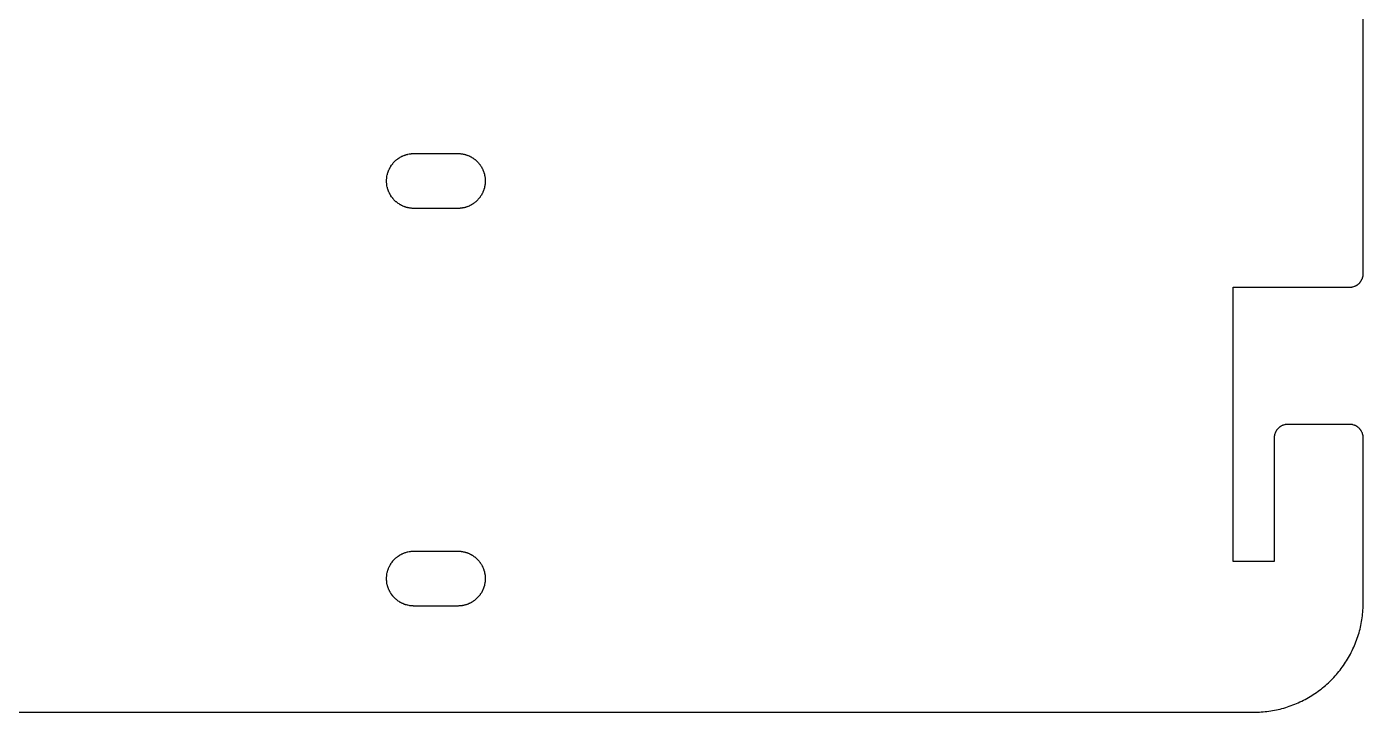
# Model space of a CAD drawing. Header units: metres. Extents: x 0 to 195, y 0 to 100.
# Drawn here: x 97.5 to 195, y 0 to 50 of the extents above; entities that cross this region are included whole.
import ezdxf

# ---------------------------------------------------------------- set-up
doc = ezdxf.new("R2010")
doc.units = ezdxf.units.M

msp = doc.modelspace()

# ---------------------------------------------------------------- linework, layer by layer
for p, q in [((195, 31.9824), (195, 62.3174)), ((124.152, 39.9541), (124.195, 40.0088)), ((124.195, 40.0088), (124.218, 40.0352)), ((124.218, 40.0352), (124.24, 40.0625)), ((124.24, 40.0625), (124.264, 40.0879)), ((124.264, 40.0879), (124.287, 40.1143)), ((124.287, 40.1143), (124.312, 40.1396)), ((124.312, 40.1396), (124.36, 40.1885)), ((124.36, 40.1885), (124.386, 40.2129)), ((124.386, 40.2129), (124.412, 40.2363)), ((124.412, 40.2363), (124.438, 40.2598)), ((124.438, 40.2598), (124.465, 40.2822)), ((124.465, 40.2822), (124.491, 40.3047)), ((124.491, 40.3047), (124.546, 40.3477)), ((124.546, 40.3477), (124.603, 40.3887)), ((124.603, 40.3887), (124.661, 40.4277)), ((124.661, 40.4277), (124.69, 40.4463)), ((124.69, 40.4463), (124.72, 40.4639)), ((124.72, 40.4639), (124.75, 40.4824)), ((124.75, 40.4824), (124.78, 40.499)), ((124.78, 40.499), (124.812, 40.5156)), ((124.812, 40.5156), (124.842, 40.5322)), ((124.842, 40.5322), (124.873, 40.5479)), ((124.873, 40.5479), (124.904, 40.5625)), ((124.904, 40.5625), (124.937, 40.5771)), ((124.937, 40.5771), (125.001, 40.6045)), ((125.001, 40.6045), (125.033, 40.6172)), ((125.033, 40.6172), (125.066, 40.6289)), ((125.066, 40.6289), (125.099, 40.6406)), ((125.099, 40.6406), (125.132, 40.6523)), ((125.132, 40.6523), (125.165, 40.6631)), ((125.165, 40.6631), (125.198, 40.6729)), ((125.198, 40.6729), (125.267, 40.6904)), ((125.267, 40.6904), (125.3, 40.6992)), ((125.3, 40.6992), (125.402, 40.7197)), ((125.402, 40.7197), (125.438, 40.7256)), ((125.438, 40.7256), (125.506, 40.7354)), ((125.506, 40.7354), (125.541, 40.7393)), ((125.541, 40.7393), (125.576, 40.7422)), ((125.576, 40.7422), (125.61, 40.7451)), ((125.61, 40.7451), (125.681, 40.749)), ((125.681, 40.749), (125.715, 40.75)), ((125.715, 40.75), (128.985, 40.75)), ((128.985, 40.75), (129.02, 40.749)), ((129.02, 40.749), (129.09, 40.7451)), ((129.09, 40.7451), (129.124, 40.7422)), ((129.124, 40.7422), (129.159, 40.7393)), ((129.159, 40.7393), (129.193, 40.7354)), ((129.193, 40.7354), (129.229, 40.7305)), ((129.229, 40.7305), (129.263, 40.7256)), ((129.263, 40.7256), (129.297, 40.7197)), ((129.297, 40.7197), (129.332, 40.7129)), ((129.332, 40.7129), (129.366, 40.7061)), ((129.366, 40.7061), (129.399, 40.6992)), ((129.399, 40.6992), (129.468, 40.6816)), ((129.468, 40.6816), (129.501, 40.6729)), ((129.501, 40.6729), (129.535, 40.6631)), ((129.535, 40.6631), (129.568, 40.6523)), ((129.568, 40.6523), (129.602, 40.6406)), ((129.602, 40.6406), (129.634, 40.6289)), ((129.634, 40.6289), (129.667, 40.6172)), ((129.667, 40.6172), (129.699, 40.6045)), ((129.699, 40.6045), (129.764, 40.5771)), ((129.764, 40.5771), (129.795, 40.5625)), ((129.795, 40.5625), (129.827, 40.5479)), ((129.827, 40.5479), (129.858, 40.5322)), ((129.858, 40.5322), (129.889, 40.5156)), ((129.889, 40.5156), (129.92, 40.499)), ((129.92, 40.499), (129.95, 40.4824)), ((129.95, 40.4824), (129.98, 40.4639)), ((129.98, 40.4639), (130.01, 40.4463)), ((130.01, 40.4463), (130.039, 40.4277)), ((130.039, 40.4277), (130.068, 40.4082)), ((130.068, 40.4082), (130.097, 40.3887)), ((130.097, 40.3887), (130.126, 40.3682)), ((130.126, 40.3682), (130.153, 40.3477)), ((130.153, 40.3477), (130.182, 40.3262)), ((130.182, 40.3262), (130.209, 40.3047)), ((130.209, 40.3047), (130.262, 40.2598)), ((130.262, 40.2598), (130.314, 40.2129)), ((130.314, 40.2129), (130.339, 40.1885)), ((130.339, 40.1885), (130.364, 40.1641)), ((130.364, 40.1641), (130.389, 40.1396)), ((130.389, 40.1396), (130.413, 40.1143)), ((130.413, 40.1143), (130.437, 40.0879)), ((130.437, 40.0879), (130.459, 40.0625)), ((130.459, 40.0625), (130.482, 40.0352)), ((130.482, 40.0352), (130.504, 40.0088)), ((130.504, 40.0088), (130.526, 39.9814)), ((130.526, 39.9814), (130.547, 39.9541)), ((123.765, 38.9941), (123.774, 39.0625)), ((123.774, 39.0625), (123.78, 39.0977)), ((123.78, 39.0977), (123.801, 39.2002)), ((123.801, 39.2002), (123.81, 39.2334)), ((123.81, 39.2334), (123.827, 39.3018)), ((123.827, 39.3018), (123.837, 39.335)), ((123.837, 39.335), (123.848, 39.3682)), ((123.848, 39.3682), (123.859, 39.4014)), ((123.859, 39.4014), (123.871, 39.4336)), ((123.871, 39.4336), (123.883, 39.4668)), ((123.883, 39.4668), (123.896, 39.499)), ((123.896, 39.499), (123.923, 39.5635)), ((123.923, 39.5635), (123.938, 39.5957)), ((123.938, 39.5957), (123.952, 39.627)), ((123.952, 39.627), (123.968, 39.6582)), ((123.968, 39.6582), (123.984, 39.6885)), ((123.984, 39.6885), (124.001, 39.7197)), ((124.001, 39.7197), (124.018, 39.75)), ((124.018, 39.75), (124.036, 39.7803)), ((124.036, 39.7803), (124.054, 39.8096)), ((124.054, 39.8096), (124.072, 39.8389)), ((124.072, 39.8389), (124.111, 39.8975)), ((124.111, 39.8975), (124.152, 39.9541)), ((130.547, 39.9541), (130.568, 39.9258)), ((130.568, 39.9258), (130.588, 39.8975)), ((130.588, 39.8975), (130.608, 39.8682)), ((130.608, 39.8682), (130.627, 39.8389)), ((130.627, 39.8389), (130.646, 39.8096)), ((130.646, 39.8096), (130.664, 39.7803)), ((130.664, 39.7803), (130.699, 39.7197)), ((130.699, 39.7197), (130.716, 39.6885)), ((130.716, 39.6885), (130.732, 39.6582)), ((130.732, 39.6582), (130.748, 39.627)), ((130.748, 39.627), (130.763, 39.5957)), ((130.763, 39.5957), (130.777, 39.5635)), ((130.777, 39.5635), (130.805, 39.499)), ((130.805, 39.499), (130.817, 39.4668)), ((130.817, 39.4668), (130.829, 39.4336)), ((130.829, 39.4336), (130.841, 39.4014)), ((130.841, 39.4014), (130.853, 39.3682)), ((130.853, 39.3682), (130.872, 39.3018)), ((130.872, 39.3018), (130.882, 39.2676)), ((130.882, 39.2676), (130.891, 39.2334)), ((130.891, 39.2334), (130.898, 39.2002)), ((130.898, 39.2002), (130.906, 39.166)), ((130.906, 39.166), (130.92, 39.0977)), ((130.92, 39.0977), (130.926, 39.0625)), ((130.926, 39.0625), (130.936, 38.9941)), ((123.75, 38.7852), (123.751, 38.8193)), ((123.75, 38.7148), (123.75, 38.7852)), ((123.751, 38.6807), (123.75, 38.7148)), ((123.751, 38.8193), (123.755, 38.8896)), ((123.755, 38.6104), (123.751, 38.6807)), ((123.755, 38.8896), (123.758, 38.9238)), ((123.758, 38.5762), (123.755, 38.6104)), ((123.758, 38.9238), (123.761, 38.959)), ((123.761, 38.541), (123.758, 38.5762)), ((123.761, 38.959), (123.765, 38.9941)), ((123.765, 38.5059), (123.761, 38.541)), ((123.774, 38.4375), (123.765, 38.5059)), ((123.78, 38.4023), (123.774, 38.4375)), ((123.801, 38.2998), (123.78, 38.4023)), ((123.81, 38.2666), (123.801, 38.2998)), ((123.827, 38.1982), (123.81, 38.2666)), ((123.837, 38.165), (123.827, 38.1982)), ((123.848, 38.1318), (123.837, 38.165)), ((123.859, 38.0986), (123.848, 38.1318)), ((123.871, 38.0664), (123.859, 38.0986)), ((123.883, 38.0332), (123.871, 38.0664)), ((123.896, 38.001), (123.883, 38.0332)), ((130.817, 38.0332), (130.805, 38.001)), ((130.829, 38.0664), (130.817, 38.0332)), ((130.841, 38.0986), (130.829, 38.0664)), ((130.853, 38.1318), (130.841, 38.0986)), ((130.872, 38.1982), (130.853, 38.1318)), ((130.882, 38.2324), (130.872, 38.1982)), ((130.891, 38.2666), (130.882, 38.2324)), ((130.898, 38.2998), (130.891, 38.2666)), ((130.906, 38.334), (130.898, 38.2998)), ((130.92, 38.4023), (130.906, 38.334)), ((130.926, 38.4375), (130.92, 38.4023)), ((130.936, 38.5059), (130.926, 38.4375)), ((130.936, 38.9941), (130.939, 38.959)), ((130.939, 38.541), (130.936, 38.5059)), ((130.939, 38.959), (130.942, 38.9238)), ((130.942, 38.5762), (130.939, 38.541)), ((130.942, 38.9238), (130.945, 38.8896)), ((130.945, 38.6104), (130.942, 38.5762)), ((130.945, 38.8896), (130.949, 38.8193)), ((130.949, 38.6807), (130.945, 38.6104)), ((130.949, 38.8193), (130.949, 38.7852)), ((130.949, 38.7852), (130.95, 38.75)), ((130.95, 38.75), (130.949, 38.7148)), ((130.949, 38.7148), (130.949, 38.6807)), ((123.923, 37.9365), (123.896, 38.001)), ((123.938, 37.9043), (123.923, 37.9365)), ((123.952, 37.873), (123.938, 37.9043)), ((123.968, 37.8418), (123.952, 37.873)), ((123.984, 37.8115), (123.968, 37.8418)), ((124.001, 37.7803), (123.984, 37.8115)), ((124.018, 37.75), (124.001, 37.7803)), ((124.036, 37.7197), (124.018, 37.75)), ((124.054, 37.6904), (124.036, 37.7197)), ((124.072, 37.6611), (124.054, 37.6904)), ((124.111, 37.6025), (124.072, 37.6611)), ((124.152, 37.5459), (124.111, 37.6025)), ((124.195, 37.4912), (124.152, 37.5459)), ((124.218, 37.4648), (124.195, 37.4912)), ((124.24, 37.4375), (124.218, 37.4648)), ((124.264, 37.4121), (124.24, 37.4375)), ((124.287, 37.3857), (124.264, 37.4121)), ((124.312, 37.3604), (124.287, 37.3857)), ((124.36, 37.3115), (124.312, 37.3604)), ((124.386, 37.2871), (124.36, 37.3115)), ((124.412, 37.2637), (124.386, 37.2871)), ((124.438, 37.2402), (124.412, 37.2637)), ((124.465, 37.2178), (124.438, 37.2402)), ((124.491, 37.1953), (124.465, 37.2178)), ((124.546, 37.1523), (124.491, 37.1953)), ((124.603, 37.1113), (124.546, 37.1523)), ((124.661, 37.0723), (124.603, 37.1113)), ((124.69, 37.0537), (124.661, 37.0723)), ((124.72, 37.0361), (124.69, 37.0537)), ((130.01, 37.0537), (129.98, 37.0361)), ((130.039, 37.0723), (130.01, 37.0537)), ((130.068, 37.0918), (130.039, 37.0723)), ((130.097, 37.1113), (130.068, 37.0918)), ((130.126, 37.1318), (130.097, 37.1113)), ((130.153, 37.1523), (130.126, 37.1318)), ((130.182, 37.1738), (130.153, 37.1523)), ((130.209, 37.1953), (130.182, 37.1738)), ((130.262, 37.2402), (130.209, 37.1953)), ((130.314, 37.2871), (130.262, 37.2402)), ((130.339, 37.3115), (130.314, 37.2871)), ((130.364, 37.3359), (130.339, 37.3115)), ((130.389, 37.3604), (130.364, 37.3359)), ((130.413, 37.3857), (130.389, 37.3604)), ((130.437, 37.4121), (130.413, 37.3857)), ((130.459, 37.4375), (130.437, 37.4121)), ((130.482, 37.4648), (130.459, 37.4375)), ((130.504, 37.4912), (130.482, 37.4648)), ((130.526, 37.5186), (130.504, 37.4912)), ((130.547, 37.5459), (130.526, 37.5186)), ((130.568, 37.5742), (130.547, 37.5459)), ((130.588, 37.6025), (130.568, 37.5742)), ((130.608, 37.6318), (130.588, 37.6025)), ((130.627, 37.6611), (130.608, 37.6318)), ((130.646, 37.6904), (130.627, 37.6611)), ((130.664, 37.7197), (130.646, 37.6904)), ((130.699, 37.7803), (130.664, 37.7197)), ((130.716, 37.8115), (130.699, 37.7803)), ((130.732, 37.8418), (130.716, 37.8115)), ((130.748, 37.873), (130.732, 37.8418)), ((130.763, 37.9043), (130.748, 37.873)), ((130.777, 37.9365), (130.763, 37.9043)), ((130.805, 38.001), (130.777, 37.9365)), ((124.75, 37.0176), (124.72, 37.0361)), ((124.78, 37.001), (124.75, 37.0176)), ((124.812, 36.9844), (124.78, 37.001)), ((124.842, 36.9678), (124.812, 36.9844)), ((124.873, 36.9521), (124.842, 36.9678)), ((124.904, 36.9375), (124.873, 36.9521)), ((124.937, 36.9229), (124.904, 36.9375)), ((125.001, 36.8955), (124.937, 36.9229)), ((125.033, 36.8828), (125.001, 36.8955)), ((125.066, 36.8711), (125.033, 36.8828)), ((125.099, 36.8594), (125.066, 36.8711)), ((125.132, 36.8477), (125.099, 36.8594)), ((125.165, 36.8369), (125.132, 36.8477)), ((125.198, 36.8271), (125.165, 36.8369)), ((125.267, 36.8096), (125.198, 36.8271)), ((125.3, 36.8008), (125.267, 36.8096)), ((125.402, 36.7803), (125.3, 36.8008)), ((125.438, 36.7744), (125.402, 36.7803)), ((125.506, 36.7646), (125.438, 36.7744)), ((125.541, 36.7607), (125.506, 36.7646)), ((125.576, 36.7578), (125.541, 36.7607)), ((125.61, 36.7549), (125.576, 36.7578)), ((125.681, 36.751), (125.61, 36.7549)), ((125.715, 36.75), (125.681, 36.751)), ((128.985, 36.75), (125.715, 36.75)), ((129.02, 36.751), (128.985, 36.75)), ((129.09, 36.7549), (129.02, 36.751)), ((129.124, 36.7578), (129.09, 36.7549)), ((129.159, 36.7607), (129.124, 36.7578)), ((129.193, 36.7646), (129.159, 36.7607)), ((129.229, 36.7695), (129.193, 36.7646)), ((129.263, 36.7744), (129.229, 36.7695)), ((129.297, 36.7803), (129.263, 36.7744)), ((129.332, 36.7871), (129.297, 36.7803)), ((129.366, 36.7939), (129.332, 36.7871)), ((129.399, 36.8008), (129.366, 36.7939)), ((129.468, 36.8184), (129.399, 36.8008)), ((129.501, 36.8271), (129.468, 36.8184)), ((129.535, 36.8369), (129.501, 36.8271)), ((129.568, 36.8477), (129.535, 36.8369)), ((129.602, 36.8594), (129.568, 36.8477)), ((129.634, 36.8711), (129.602, 36.8594)), ((129.667, 36.8828), (129.634, 36.8711)), ((129.699, 36.8955), (129.667, 36.8828)), ((129.764, 36.9229), (129.699, 36.8955)), ((129.795, 36.9375), (129.764, 36.9229)), ((129.827, 36.9521), (129.795, 36.9375)), ((129.858, 36.9678), (129.827, 36.9521)), ((129.889, 36.9844), (129.858, 36.9678)), ((129.92, 37.001), (129.889, 36.9844)), ((129.95, 37.0176), (129.92, 37.001)), ((129.98, 37.0361), (129.95, 37.0176)), ((194.588, 31.1914), (194.602, 31.2012)), ((194.602, 31.2012), (194.629, 31.2227)), ((194.629, 31.2227), (194.643, 31.2344)), ((194.643, 31.2344), (194.656, 31.2451)), ((194.656, 31.2451), (194.694, 31.2803)), ((194.694, 31.2803), (194.72, 31.3057)), ((194.72, 31.3057), (194.755, 31.3438)), ((194.755, 31.3438), (194.766, 31.3574)), ((194.766, 31.3574), (194.777, 31.3711)), ((194.777, 31.3711), (194.799, 31.3984)), ((194.799, 31.3984), (194.809, 31.4121)), ((194.809, 31.4121), (194.819, 31.4268)), ((194.819, 31.4268), (194.829, 31.4404)), ((194.829, 31.4404), (194.839, 31.4551)), ((194.839, 31.4551), (194.848, 31.4697)), ((194.848, 31.4697), (194.857, 31.4854)), ((194.857, 31.4854), (194.866, 31.5)), ((194.866, 31.5), (194.875, 31.5156)), ((194.875, 31.5156), (194.883, 31.5303)), ((194.883, 31.5303), (194.906, 31.5771)), ((194.906, 31.5771), (194.913, 31.5938)), ((194.913, 31.5938), (194.921, 31.6094)), ((194.921, 31.6094), (194.927, 31.625)), ((194.927, 31.625), (194.934, 31.6416)), ((194.934, 31.6416), (194.951, 31.6914)), ((194.951, 31.6914), (194.971, 31.7578)), ((194.971, 31.7578), (194.975, 31.7754)), ((194.975, 31.7754), (194.979, 31.792)), ((194.979, 31.792), (194.981, 31.8096)), ((194.981, 31.8096), (194.984, 31.8262)), ((194.984, 31.8262), (194.987, 31.8438)), ((194.987, 31.8438), (194.99, 31.8604)), ((194.99, 31.8604), (194.998, 31.9307)), ((194.998, 31.9307), (194.999, 31.9473)), ((194.999, 31.9648), (195, 31.9824)), ((194.999, 31.9473), (194.999, 31.9648)), ((185.5, 11), (185.5, 31)), ((185.5, 31), (194.018, 31)), ((194.018, 31), (194.035, 31.001)), ((194.035, 31.001), (194.053, 31.001)), ((194.053, 31.001), (194.069, 31.002)), ((194.069, 31.002), (194.14, 31.0098)), ((194.14, 31.0098), (194.156, 31.0127)), ((194.156, 31.0127), (194.174, 31.0156)), ((194.174, 31.0156), (194.19, 31.0186)), ((194.19, 31.0186), (194.208, 31.0215)), ((194.208, 31.0215), (194.225, 31.0254)), ((194.225, 31.0254), (194.242, 31.0293)), ((194.242, 31.0293), (194.309, 31.0488)), ((194.309, 31.0488), (194.358, 31.0664)), ((194.358, 31.0664), (194.375, 31.0732)), ((194.375, 31.0732), (194.391, 31.0791)), ((194.391, 31.0791), (194.406, 31.0869)), ((194.406, 31.0869), (194.423, 31.0938)), ((194.423, 31.0938), (194.47, 31.1172)), ((194.47, 31.1172), (194.484, 31.125)), ((194.484, 31.125), (194.5, 31.1338)), ((194.5, 31.1338), (194.515, 31.1426)), ((194.515, 31.1426), (194.53, 31.1523)), ((194.53, 31.1523), (194.545, 31.1611)), ((194.545, 31.1611), (194.56, 31.1709)), ((194.56, 31.1709), (194.573, 31.1807)), ((194.573, 31.1807), (194.588, 31.1914)), ((188.625, 20.4844), (188.617, 20.4697)), ((188.634, 20.5), (188.625, 20.4844)), ((188.643, 20.5146), (188.634, 20.5)), ((188.652, 20.5303), (188.643, 20.5146)), ((188.661, 20.5449), (188.652, 20.5303)), ((188.671, 20.5596), (188.661, 20.5449)), ((188.681, 20.5732), (188.671, 20.5596)), ((188.691, 20.5879), (188.681, 20.5732)), ((188.701, 20.6016), (188.691, 20.5879)), ((188.723, 20.6289), (188.701, 20.6016)), ((188.734, 20.6426), (188.723, 20.6289)), ((188.745, 20.6562), (188.734, 20.6426)), ((188.78, 20.6943), (188.745, 20.6562)), ((188.806, 20.7197), (188.78, 20.6943)), ((188.844, 20.7549), (188.806, 20.7197)), ((188.857, 20.7656), (188.844, 20.7549)), ((188.871, 20.7773), (188.857, 20.7656)), ((188.898, 20.7988), (188.871, 20.7773)), ((188.912, 20.8086), (188.898, 20.7988)), ((188.927, 20.8193), (188.912, 20.8086)), ((188.94, 20.8291), (188.927, 20.8193)), ((188.955, 20.8389), (188.94, 20.8291)), ((188.97, 20.8477), (188.955, 20.8389)), ((188.985, 20.8574), (188.97, 20.8477)), ((189, 20.8662), (188.985, 20.8574)), ((189.016, 20.875), (189, 20.8662)), ((189.03, 20.8828), (189.016, 20.875)), ((189.077, 20.9062), (189.03, 20.8828)), ((189.094, 20.9131), (189.077, 20.9062)), ((189.109, 20.9209), (189.094, 20.9131)), ((189.125, 20.9268), (189.109, 20.9209)), ((189.142, 20.9336), (189.125, 20.9268)), ((189.191, 20.9512), (189.142, 20.9336)), ((189.258, 20.9707), (189.191, 20.9512)), ((189.275, 20.9746), (189.258, 20.9707)), ((189.292, 20.9785), (189.275, 20.9746)), ((189.31, 20.9814), (189.292, 20.9785)), ((189.326, 20.9844), (189.31, 20.9814)), ((189.344, 20.9873), (189.326, 20.9844)), ((189.36, 20.9902), (189.344, 20.9873)), ((189.431, 20.998), (189.36, 20.9902)), ((189.447, 20.999), (189.431, 20.998)), ((189.465, 20.999), (189.447, 20.999)), ((189.482, 21), (189.465, 20.999)), ((194.018, 21), (189.482, 21)), ((194.035, 20.999), (194.018, 21)), ((194.053, 20.999), (194.035, 20.999)), ((194.069, 20.998), (194.053, 20.999)), ((194.14, 20.9902), (194.069, 20.998)), ((194.156, 20.9873), (194.14, 20.9902)), ((194.174, 20.9844), (194.156, 20.9873)), ((194.19, 20.9814), (194.174, 20.9844)), ((194.208, 20.9785), (194.19, 20.9814)), ((194.225, 20.9746), (194.208, 20.9785)), ((194.242, 20.9707), (194.225, 20.9746)), ((194.309, 20.9512), (194.242, 20.9707)), ((194.358, 20.9336), (194.309, 20.9512)), ((194.375, 20.9268), (194.358, 20.9336)), ((194.391, 20.9209), (194.375, 20.9268)), ((194.406, 20.9131), (194.391, 20.9209)), ((194.423, 20.9062), (194.406, 20.9131)), ((194.47, 20.8828), (194.423, 20.9062)), ((194.484, 20.875), (194.47, 20.8828)), ((194.5, 20.8662), (194.484, 20.875)), ((194.515, 20.8574), (194.5, 20.8662)), ((194.53, 20.8477), (194.515, 20.8574)), ((194.545, 20.8389), (194.53, 20.8477)), ((194.56, 20.8291), (194.545, 20.8389)), ((194.573, 20.8193), (194.56, 20.8291)), ((194.588, 20.8086), (194.573, 20.8193)), ((194.602, 20.7988), (194.588, 20.8086)), ((194.629, 20.7773), (194.602, 20.7988)), ((194.643, 20.7656), (194.629, 20.7773)), ((194.656, 20.7549), (194.643, 20.7656)), ((194.694, 20.7197), (194.656, 20.7549)), ((194.72, 20.6943), (194.694, 20.7197)), ((194.755, 20.6562), (194.72, 20.6943)), ((194.766, 20.6426), (194.755, 20.6562)), ((194.777, 20.6289), (194.766, 20.6426)), ((194.799, 20.6016), (194.777, 20.6289)), ((194.809, 20.5879), (194.799, 20.6016)), ((194.819, 20.5732), (194.809, 20.5879)), ((194.829, 20.5596), (194.819, 20.5732)), ((194.839, 20.5449), (194.829, 20.5596)), ((194.848, 20.5303), (194.839, 20.5449)), ((194.857, 20.5146), (194.848, 20.5303)), ((194.866, 20.5), (194.857, 20.5146)), ((194.875, 20.4844), (194.866, 20.5)), ((194.883, 20.4697), (194.875, 20.4844)), ((188.501, 20.0352), (188.5, 20.0176)), ((188.5, 20.0176), (188.5, 11)), ((188.502, 20.0693), (188.501, 20.0527)), ((188.501, 20.0527), (188.501, 20.0352)), ((188.51, 20.1396), (188.502, 20.0693)), ((188.513, 20.1562), (188.51, 20.1396)), ((188.516, 20.1738), (188.513, 20.1562)), ((188.519, 20.1904), (188.516, 20.1738)), ((188.521, 20.208), (188.519, 20.1904)), ((188.525, 20.2246), (188.521, 20.208)), ((188.529, 20.2422), (188.525, 20.2246)), ((188.549, 20.3086), (188.529, 20.2422)), ((188.566, 20.3584), (188.549, 20.3086)), ((188.573, 20.375), (188.566, 20.3584)), ((188.579, 20.3906), (188.573, 20.375)), ((188.587, 20.4062), (188.579, 20.3906)), ((188.594, 20.4229), (188.587, 20.4062)), ((188.617, 20.4697), (188.594, 20.4229)), ((194.906, 20.4229), (194.883, 20.4697)), ((194.913, 20.4062), (194.906, 20.4229)), ((194.921, 20.3906), (194.913, 20.4062)), ((194.927, 20.375), (194.921, 20.3906)), ((194.934, 20.3584), (194.927, 20.375)), ((194.951, 20.3086), (194.934, 20.3584)), ((194.971, 20.2422), (194.951, 20.3086)), ((194.975, 20.2246), (194.971, 20.2422)), ((194.979, 20.208), (194.975, 20.2246)), ((194.981, 20.1904), (194.979, 20.208)), ((194.984, 20.1738), (194.981, 20.1904)), ((194.987, 20.1562), (194.984, 20.1738)), ((194.99, 20.1396), (194.987, 20.1562)), ((194.998, 20.0693), (194.99, 20.1396)), ((194.999, 20.0527), (194.998, 20.0693)), ((194.999, 20.0352), (194.999, 20.0527)), ((195, 20.0176), (194.999, 20.0352)), ((195, 8), (195, 20.0176)), ((125.3, 11.6992), (125.402, 11.7197)), ((125.402, 11.7197), (125.438, 11.7256)), ((125.438, 11.7256), (125.506, 11.7354)), ((125.506, 11.7354), (125.541, 11.7393)), ((125.541, 11.7393), (125.576, 11.7422)), ((125.576, 11.7422), (125.61, 11.7451)), ((125.61, 11.7451), (125.681, 11.749)), ((125.681, 11.749), (125.715, 11.75)), ((125.715, 11.75), (128.985, 11.75)), ((128.985, 11.75), (129.02, 11.749)), ((129.02, 11.749), (129.09, 11.7451)), ((129.09, 11.7451), (129.124, 11.7422)), ((129.124, 11.7422), (129.159, 11.7393)), ((129.159, 11.7393), (129.193, 11.7354)), ((129.193, 11.7354), (129.229, 11.7305)), ((129.229, 11.7305), (129.263, 11.7256)), ((129.263, 11.7256), (129.297, 11.7197)), ((129.297, 11.7197), (129.332, 11.7129)), ((129.332, 11.7129), (129.366, 11.7061)), ((129.366, 11.7061), (129.399, 11.6992)), ((124.001, 10.7197), (124.018, 10.75)), ((124.018, 10.75), (124.036, 10.7803)), ((124.036, 10.7803), (124.054, 10.8096)), ((124.054, 10.8096), (124.072, 10.8389)), ((124.072, 10.8389), (124.111, 10.8975)), ((124.111, 10.8975), (124.152, 10.9541)), ((124.152, 10.9541), (124.195, 11.0088)), ((124.195, 11.0088), (124.218, 11.0352)), ((124.218, 11.0352), (124.24, 11.0625)), ((124.24, 11.0625), (124.264, 11.0879)), ((124.264, 11.0879), (124.287, 11.1143)), ((124.287, 11.1143), (124.312, 11.1396)), ((124.312, 11.1396), (124.36, 11.1885)), ((124.36, 11.1885), (124.386, 11.2129)), ((124.386, 11.2129), (124.412, 11.2363)), ((124.412, 11.2363), (124.438, 11.2598)), ((124.438, 11.2598), (124.465, 11.2822)), ((124.465, 11.2822), (124.491, 11.3047)), ((124.491, 11.3047), (124.546, 11.3477)), ((124.546, 11.3477), (124.603, 11.3887)), ((124.603, 11.3887), (124.661, 11.4277)), ((124.661, 11.4277), (124.69, 11.4463)), ((124.69, 11.4463), (124.72, 11.4639)), ((124.72, 11.4639), (124.75, 11.4824)), ((124.75, 11.4824), (124.78, 11.499)), ((124.78, 11.499), (124.812, 11.5156)), ((124.812, 11.5156), (124.842, 11.5322)), ((124.842, 11.5322), (124.873, 11.5479)), ((124.873, 11.5479), (124.904, 11.5625)), ((124.904, 11.5625), (124.937, 11.5771)), ((124.937, 11.5771), (125.001, 11.6045)), ((125.001, 11.6045), (125.033, 11.6172)), ((125.033, 11.6172), (125.066, 11.6289)), ((125.066, 11.6289), (125.099, 11.6406)), ((125.099, 11.6406), (125.132, 11.6523)), ((125.132, 11.6523), (125.165, 11.6631)), ((125.165, 11.6631), (125.198, 11.6729)), ((125.198, 11.6729), (125.267, 11.6904)), ((125.267, 11.6904), (125.3, 11.6992)), ((129.399, 11.6992), (129.468, 11.6816)), ((129.468, 11.6816), (129.501, 11.6729)), ((129.501, 11.6729), (129.535, 11.6631)), ((129.535, 11.6631), (129.568, 11.6523)), ((129.568, 11.6523), (129.602, 11.6406)), ((129.602, 11.6406), (129.634, 11.6289)), ((129.634, 11.6289), (129.667, 11.6172)), ((129.667, 11.6172), (129.699, 11.6045)), ((129.699, 11.6045), (129.764, 11.5771)), ((129.764, 11.5771), (129.795, 11.5625)), ((129.795, 11.5625), (129.827, 11.5479)), ((129.827, 11.5479), (129.858, 11.5322)), ((129.858, 11.5322), (129.889, 11.5156)), ((129.889, 11.5156), (129.92, 11.499)), ((129.92, 11.499), (129.95, 11.4824)), ((129.95, 11.4824), (129.98, 11.4639)), ((129.98, 11.4639), (130.01, 11.4463)), ((130.01, 11.4463), (130.039, 11.4277)), ((130.039, 11.4277), (130.068, 11.4082)), ((130.068, 11.4082), (130.097, 11.3887)), ((130.097, 11.3887), (130.126, 11.3682)), ((130.126, 11.3682), (130.153, 11.3477)), ((130.153, 11.3477), (130.182, 11.3262)), ((130.182, 11.3262), (130.209, 11.3047)), ((130.209, 11.3047), (130.262, 11.2598)), ((130.262, 11.2598), (130.314, 11.2129)), ((130.314, 11.2129), (130.339, 11.1885)), ((130.339, 11.1885), (130.364, 11.1641)), ((130.364, 11.1641), (130.389, 11.1396)), ((130.389, 11.1396), (130.413, 11.1143)), ((130.413, 11.1143), (130.437, 11.0879)), ((130.437, 11.0879), (130.459, 11.0625)), ((130.459, 11.0625), (130.482, 11.0352)), ((130.482, 11.0352), (130.504, 11.0088)), ((130.504, 11.0088), (130.526, 10.9814)), ((130.526, 10.9814), (130.547, 10.9541)), ((130.547, 10.9541), (130.568, 10.9258)), ((130.568, 10.9258), (130.588, 10.8975)), ((130.588, 10.8975), (130.608, 10.8682)), ((130.608, 10.8682), (130.627, 10.8389)), ((130.627, 10.8389), (130.646, 10.8096)), ((130.646, 10.8096), (130.664, 10.7803)), ((130.664, 10.7803), (130.699, 10.7197)), ((188.5, 11), (185.5, 11)), ((123.75, 9.78516), (123.751, 9.81934)), ((123.75, 9.71484), (123.75, 9.78516)), ((123.751, 9.81934), (123.755, 9.88965)), ((123.755, 9.88965), (123.758, 9.92383)), ((123.758, 9.92383), (123.761, 9.95898)), ((123.761, 9.95898), (123.765, 9.99414)), ((123.765, 9.99414), (123.774, 10.0625)), ((123.774, 10.0625), (123.78, 10.0977)), ((123.78, 10.0977), (123.801, 10.2002)), ((123.801, 10.2002), (123.81, 10.2334)), ((123.81, 10.2334), (123.827, 10.3018)), ((123.827, 10.3018), (123.837, 10.335)), ((123.837, 10.335), (123.848, 10.3682)), ((123.848, 10.3682), (123.859, 10.4014)), ((123.859, 10.4014), (123.871, 10.4336)), ((123.871, 10.4336), (123.883, 10.4668)), ((123.883, 10.4668), (123.896, 10.499)), ((123.896, 10.499), (123.923, 10.5635)), ((123.923, 10.5635), (123.938, 10.5957)), ((123.938, 10.5957), (123.952, 10.627)), ((123.952, 10.627), (123.968, 10.6582)), ((123.968, 10.6582), (123.984, 10.6885)), ((123.984, 10.6885), (124.001, 10.7197)), ((130.699, 10.7197), (130.716, 10.6885)), ((130.716, 10.6885), (130.732, 10.6582)), ((130.732, 10.6582), (130.748, 10.627)), ((130.748, 10.627), (130.763, 10.5957)), ((130.763, 10.5957), (130.777, 10.5635)), ((130.777, 10.5635), (130.805, 10.499)), ((130.805, 10.499), (130.817, 10.4668)), ((130.817, 10.4668), (130.829, 10.4336)), ((130.829, 10.4336), (130.841, 10.4014)), ((130.841, 10.4014), (130.853, 10.3682)), ((130.853, 10.3682), (130.872, 10.3018)), ((130.872, 10.3018), (130.882, 10.2676)), ((130.882, 10.2676), (130.891, 10.2334)), ((130.891, 10.2334), (130.898, 10.2002)), ((130.898, 10.2002), (130.906, 10.166)), ((130.906, 10.166), (130.92, 10.0977)), ((130.92, 10.0977), (130.926, 10.0625)), ((130.926, 10.0625), (130.936, 9.99414)), ((130.936, 9.99414), (130.939, 9.95898)), ((130.939, 9.95898), (130.942, 9.92383)), ((130.942, 9.92383), (130.945, 9.88965)), ((130.945, 9.88965), (130.949, 9.81934)), ((130.949, 9.81934), (130.949, 9.78516)), ((130.949, 9.78516), (130.95, 9.75)), ((130.95, 9.75), (130.949, 9.71484)), ((123.751, 9.68066), (123.75, 9.71484)), ((123.755, 9.61035), (123.751, 9.68066)), ((123.758, 9.57617), (123.755, 9.61035)), ((123.761, 9.54102), (123.758, 9.57617)), ((123.765, 9.50586), (123.761, 9.54102)), ((123.774, 9.4375), (123.765, 9.50586)), ((123.78, 9.40234), (123.774, 9.4375)), ((123.801, 9.2998), (123.78, 9.40234)), ((123.81, 9.2666), (123.801, 9.2998)), ((123.827, 9.19824), (123.81, 9.2666)), ((123.837, 9.16504), (123.827, 9.19824)), ((123.848, 9.13184), (123.837, 9.16504)), ((123.859, 9.09863), (123.848, 9.13184)), ((123.871, 9.06641), (123.859, 9.09863)), ((123.883, 9.0332), (123.871, 9.06641)), ((123.896, 9.00098), (123.883, 9.0332)), ((123.923, 8.93652), (123.896, 9.00098)), ((123.938, 8.9043), (123.923, 8.93652)), ((123.952, 8.87305), (123.938, 8.9043)), ((123.968, 8.8418), (123.952, 8.87305)), ((123.984, 8.81152), (123.968, 8.8418)), ((124.001, 8.78027), (123.984, 8.81152)), ((124.018, 8.75), (124.001, 8.78027)), ((130.699, 8.78027), (130.664, 8.71973)), ((130.716, 8.81152), (130.699, 8.78027)), ((130.732, 8.8418), (130.716, 8.81152)), ((130.748, 8.87305), (130.732, 8.8418)), ((130.763, 8.9043), (130.748, 8.87305)), ((130.777, 8.93652), (130.763, 8.9043)), ((130.805, 9.00098), (130.777, 8.93652)), ((130.817, 9.0332), (130.805, 9.00098)), ((130.829, 9.06641), (130.817, 9.0332)), ((130.841, 9.09863), (130.829, 9.06641)), ((130.853, 9.13184), (130.841, 9.09863)), ((130.872, 9.19824), (130.853, 9.13184)), ((130.882, 9.23242), (130.872, 9.19824)), ((130.891, 9.2666), (130.882, 9.23242)), ((130.898, 9.2998), (130.891, 9.2666)), ((130.906, 9.33398), (130.898, 9.2998)), ((130.92, 9.40234), (130.906, 9.33398)), ((130.926, 9.4375), (130.92, 9.40234)), ((130.936, 9.50586), (130.926, 9.4375)), ((130.939, 9.54102), (130.936, 9.50586)), ((130.942, 9.57617), (130.939, 9.54102)), ((130.945, 9.61035), (130.942, 9.57617)), ((130.949, 9.68066), (130.945, 9.61035)), ((130.949, 9.71484), (130.949, 9.68066)), ((124.036, 8.71973), (124.018, 8.75)), ((124.054, 8.69043), (124.036, 8.71973)), ((124.072, 8.66113), (124.054, 8.69043)), ((124.111, 8.60254), (124.072, 8.66113)), ((124.152, 8.5459), (124.111, 8.60254)), ((124.195, 8.49121), (124.152, 8.5459)), ((124.218, 8.46484), (124.195, 8.49121)), ((124.24, 8.4375), (124.218, 8.46484)), ((124.264, 8.41211), (124.24, 8.4375)), ((124.287, 8.38574), (124.264, 8.41211)), ((124.312, 8.36035), (124.287, 8.38574)), ((124.36, 8.31152), (124.312, 8.36035)), ((124.386, 8.28711), (124.36, 8.31152)), ((124.412, 8.26367), (124.386, 8.28711)), ((124.438, 8.24023), (124.412, 8.26367)), ((124.465, 8.21777), (124.438, 8.24023)), ((124.491, 8.19531), (124.465, 8.21777)), ((124.546, 8.15234), (124.491, 8.19531)), ((124.603, 8.11133), (124.546, 8.15234)), ((124.661, 8.07227), (124.603, 8.11133)), ((124.69, 8.05371), (124.661, 8.07227)), ((124.72, 8.03613), (124.69, 8.05371)), ((124.75, 8.01758), (124.72, 8.03613)), ((124.78, 8.00098), (124.75, 8.01758)), ((124.812, 7.98438), (124.78, 8.00098)), ((124.842, 7.96777), (124.812, 7.98438)), ((124.873, 7.95215), (124.842, 7.96777)), ((124.904, 7.9375), (124.873, 7.95215)), ((124.937, 7.92285), (124.904, 7.9375)), ((125.001, 7.89551), (124.937, 7.92285)), ((125.033, 7.88281), (125.001, 7.89551)), ((125.066, 7.87109), (125.033, 7.88281)), ((125.099, 7.85938), (125.066, 7.87109)), ((125.132, 7.84766), (125.099, 7.85938)), ((125.165, 7.83691), (125.132, 7.84766)), ((125.198, 7.82715), (125.165, 7.83691)), ((125.267, 7.80957), (125.198, 7.82715)), ((125.3, 7.80078), (125.267, 7.80957)), ((125.402, 7.78027), (125.3, 7.80078)), ((129.399, 7.80078), (129.366, 7.79395)), ((129.468, 7.81836), (129.399, 7.80078)), ((129.501, 7.82715), (129.468, 7.81836)), ((129.535, 7.83691), (129.501, 7.82715)), ((129.568, 7.84766), (129.535, 7.83691)), ((129.602, 7.85938), (129.568, 7.84766)), ((129.634, 7.87109), (129.602, 7.85938)), ((129.667, 7.88281), (129.634, 7.87109)), ((129.699, 7.89551), (129.667, 7.88281)), ((129.764, 7.92285), (129.699, 7.89551)), ((129.795, 7.9375), (129.764, 7.92285)), ((129.827, 7.95215), (129.795, 7.9375)), ((129.858, 7.96777), (129.827, 7.95215)), ((129.889, 7.98438), (129.858, 7.96777)), ((129.92, 8.00098), (129.889, 7.98438)), ((129.95, 8.01758), (129.92, 8.00098)), ((129.98, 8.03613), (129.95, 8.01758)), ((130.01, 8.05371), (129.98, 8.03613)), ((130.039, 8.07227), (130.01, 8.05371)), ((130.068, 8.0918), (130.039, 8.07227)), ((130.097, 8.11133), (130.068, 8.0918)), ((130.126, 8.13184), (130.097, 8.11133)), ((130.153, 8.15234), (130.126, 8.13184)), ((130.182, 8.17383), (130.153, 8.15234)), ((130.209, 8.19531), (130.182, 8.17383)), ((130.262, 8.24023), (130.209, 8.19531)), ((130.314, 8.28711), (130.262, 8.24023)), ((130.339, 8.31152), (130.314, 8.28711)), ((130.364, 8.33594), (130.339, 8.31152)), ((130.389, 8.36035), (130.364, 8.33594)), ((130.413, 8.38574), (130.389, 8.36035)), ((130.437, 8.41211), (130.413, 8.38574)), ((130.459, 8.4375), (130.437, 8.41211)), ((130.482, 8.46484), (130.459, 8.4375)), ((130.504, 8.49121), (130.482, 8.46484)), ((130.526, 8.51855), (130.504, 8.49121)), ((130.547, 8.5459), (130.526, 8.51855)), ((130.568, 8.57422), (130.547, 8.5459)), ((130.588, 8.60254), (130.568, 8.57422)), ((130.608, 8.63184), (130.588, 8.60254)), ((130.627, 8.66113), (130.608, 8.63184)), ((130.646, 8.69043), (130.627, 8.66113)), ((130.664, 8.71973), (130.646, 8.69043)), ((194.995, 7.7207), (194.999, 7.86035)), ((194.999, 7.86035), (195, 8)), ((125.438, 7.77441), (125.402, 7.78027)), ((125.506, 7.76465), (125.438, 7.77441)), ((125.541, 7.76074), (125.506, 7.76465)), ((125.576, 7.75781), (125.541, 7.76074)), ((125.61, 7.75488), (125.576, 7.75781)), ((125.681, 7.75098), (125.61, 7.75488)), ((125.715, 7.75), (125.681, 7.75098)), ((128.985, 7.75), (125.715, 7.75)), ((129.02, 7.75098), (128.985, 7.75)), ((129.09, 7.75488), (129.02, 7.75098)), ((129.124, 7.75781), (129.09, 7.75488)), ((129.159, 7.76074), (129.124, 7.75781)), ((129.193, 7.76465), (129.159, 7.76074)), ((129.229, 7.76953), (129.193, 7.76465)), ((129.263, 7.77441), (129.229, 7.76953)), ((129.297, 7.78027), (129.263, 7.77441)), ((129.332, 7.78711), (129.297, 7.78027)), ((129.366, 7.79395), (129.332, 7.78711)), ((194.901, 6.74805), (194.922, 6.88672)), ((194.922, 6.88672), (194.94, 7.02539)), ((194.94, 7.02539), (194.956, 7.16406)), ((194.956, 7.16406), (194.97, 7.30273)), ((194.97, 7.30273), (194.98, 7.44238)), ((194.98, 7.44238), (194.989, 7.58105)), ((194.989, 7.58105), (194.995, 7.7207)), ((194.69, 5.79492), (194.728, 5.92969)), ((194.728, 5.92969), (194.763, 6.06445)), ((194.763, 6.06445), (194.795, 6.2002)), ((194.795, 6.2002), (194.825, 6.33691)), ((194.825, 6.33691), (194.853, 6.47363)), ((194.853, 6.47363), (194.879, 6.61035)), ((194.879, 6.61035), (194.901, 6.74805)), ((194.364, 4.87402), (194.417, 5.00293)), ((194.417, 5.00293), (194.469, 5.13281)), ((194.469, 5.13281), (194.518, 5.26367)), ((194.518, 5.26367), (194.564, 5.39551)), ((194.564, 5.39551), (194.608, 5.52832)), ((194.608, 5.52832), (194.65, 5.66113)), ((194.65, 5.66113), (194.69, 5.79492)), ((193.857, 3.87988), (193.928, 4)), ((193.928, 4), (193.997, 4.12109)), ((193.997, 4.12109), (194.063, 4.24414)), ((194.063, 4.24414), (194.128, 4.36816)), ((194.128, 4.36816), (194.19, 4.49316)), ((194.19, 4.49316), (194.25, 4.61914)), ((194.25, 4.61914), (194.309, 4.74609)), ((194.309, 4.74609), (194.364, 4.87402)), ((193.128, 2.85742), (193.217, 2.96582)), ((193.217, 2.96582), (193.304, 3.0752)), ((193.304, 3.0752), (193.389, 3.18555)), ((193.389, 3.18555), (193.472, 3.29785)), ((193.472, 3.29785), (193.553, 3.41113)), ((193.553, 3.41113), (193.632, 3.52637)), ((193.632, 3.52637), (193.709, 3.64258)), ((193.709, 3.64258), (193.784, 3.76074)), ((193.784, 3.76074), (193.857, 3.87988)), ((192.143, 1.87207), (192.248, 1.96191)), ((192.248, 1.96191), (192.354, 2.05469)), ((192.354, 2.05469), (192.456, 2.14941)), ((192.456, 2.14941), (192.558, 2.24512)), ((192.558, 2.24512), (192.657, 2.34277)), ((192.657, 2.34277), (192.755, 2.44238)), ((192.755, 2.44238), (192.851, 2.54395)), ((192.851, 2.54395), (192.945, 2.64648)), ((192.945, 2.64648), (193.038, 2.75195)), ((193.038, 2.75195), (193.128, 2.85742)), ((190.756, 0.936523), (190.879, 1.00293)), ((190.879, 1.00293), (191, 1.07227)), ((191, 1.07227), (191.12, 1.14258)), ((191.12, 1.14258), (191.239, 1.21582)), ((191.239, 1.21582), (191.357, 1.29102)), ((191.357, 1.29102), (191.474, 1.36816)), ((191.474, 1.36816), (191.589, 1.44727)), ((191.589, 1.44727), (191.702, 1.52832)), ((191.702, 1.52832), (191.814, 1.61133)), ((191.814, 1.61133), (191.925, 1.69629)), ((191.925, 1.69629), (192.034, 1.7832)), ((192.034, 1.7832), (192.143, 1.87207)), ((8, 0), (187, 0)), ((187, 0), (187.14, 0.000977)), ((187.14, 0.000977), (187.279, 0.004883)), ((187.279, 0.004883), (187.419, 0.010742)), ((187.419, 0.010742), (187.558, 0.019531)), ((187.558, 0.019531), (187.697, 0.030273)), ((187.697, 0.030273), (187.836, 0.043945)), ((187.836, 0.043945), (187.975, 0.05957)), ((187.975, 0.05957), (188.113, 0.078125)), ((188.113, 0.078125), (188.252, 0.098633)), ((188.252, 0.098633), (188.39, 0.121094)), ((188.39, 0.121094), (188.526, 0.147461)), ((188.526, 0.147461), (188.663, 0.174805)), ((188.663, 0.174805), (188.8, 0.205078)), ((188.8, 0.205078), (188.936, 0.237305)), ((188.936, 0.237305), (189.07, 0.272461)), ((189.07, 0.272461), (189.205, 0.30957)), ((189.205, 0.30957), (189.339, 0.349609)), ((189.339, 0.349609), (189.472, 0.391602)), ((189.472, 0.391602), (189.604, 0.435547)), ((189.604, 0.435547), (189.736, 0.482422)), ((189.736, 0.482422), (189.867, 0.53125)), ((189.867, 0.53125), (189.997, 0.583008)), ((189.997, 0.583008), (190.126, 0.635742)), ((190.126, 0.635742), (190.254, 0.691406)), ((190.254, 0.691406), (190.381, 0.75)), ((190.381, 0.75), (190.507, 0.80957)), ((190.507, 0.80957), (190.632, 0.87207)), ((190.632, 0.87207), (190.756, 0.936523))]:
    msp.add_line(p, q)

doc.saveas('drawing.dxf')
